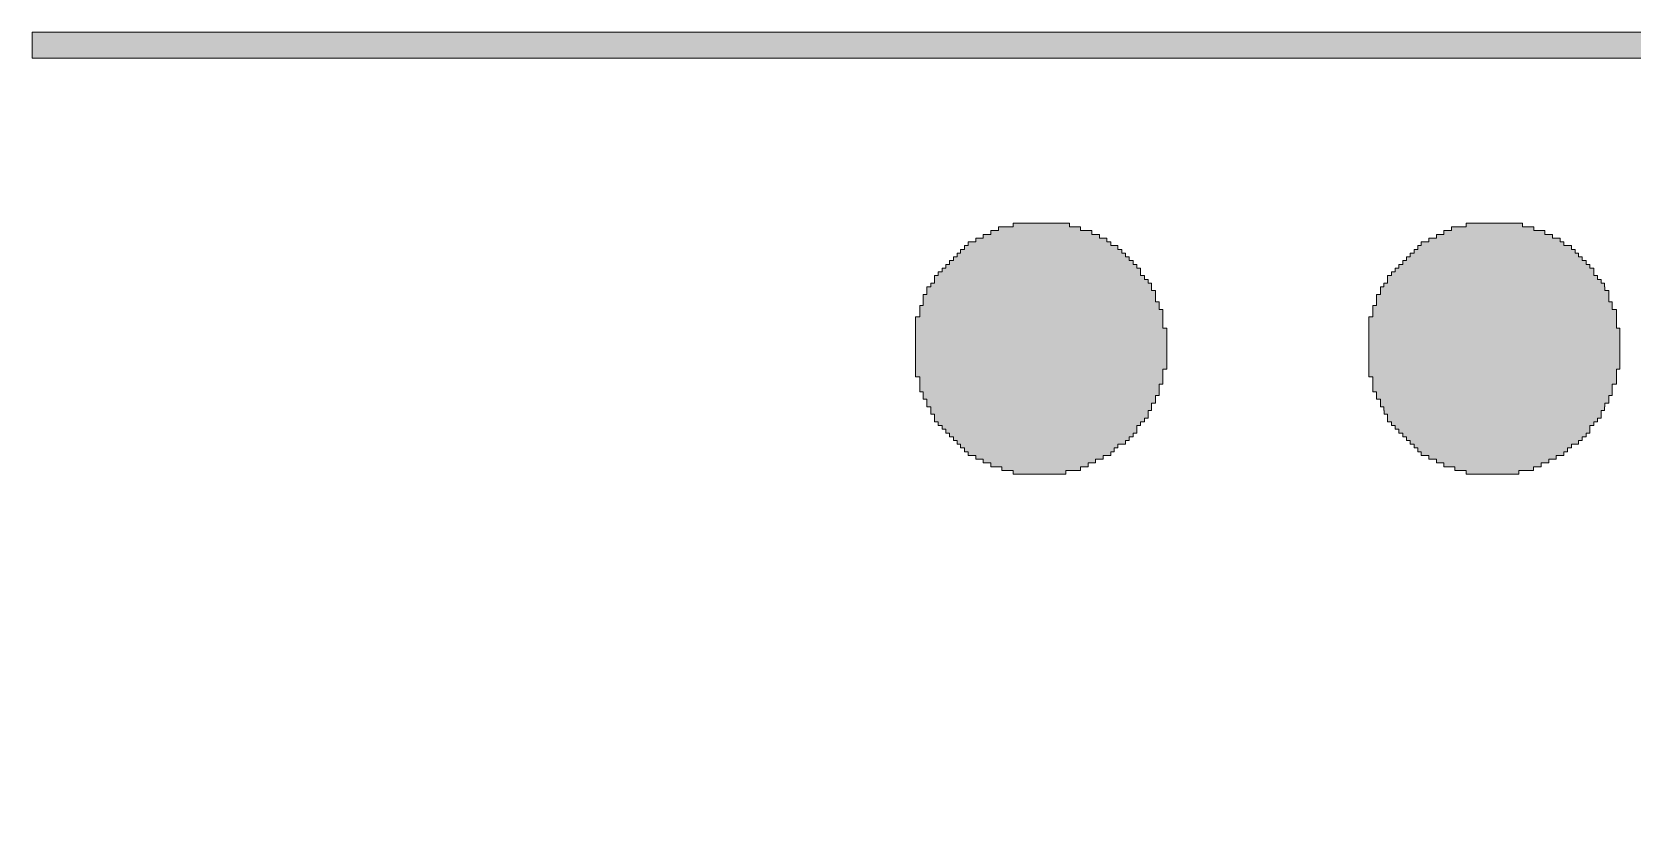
# Model space of a CAD drawing. Header units: millimetres. Extents: x 79 to 103.9, y -130.9 to -116.4.
# Drawn here: x 78.99 to 88.04, y -128.72 to -124.28 of the extents above; entities that cross this region are included whole.
import ezdxf

# ---------------------------------------------------------------- set-up
doc = ezdxf.new("R2010")
doc.units = ezdxf.units.MM
doc.header["$MEASUREMENT"] = 0
doc.layers.add('Layer 1', color=7, linetype='Continuous', lineweight=0)

msp = doc.modelspace()

# ---------------------------------------------------------------- hatches: boundary and pattern name
at = {"layer": 'Layer 1', "true_color": 0x000000, "transparency": 33554687}
h = msp.add_hatch(color=18, dxfattribs=at)
h.dxf.hatch_style = 2
h.paths.add_polyline_path([(91.3513, -124.3008), (91.3513, -124.3219), (91.3513, -124.343), (91.3742, -124.343), (91.3742, -124.3643), (91.3742, -124.3854), (91.3742, -124.4065), (91.3742, -124.4278), (91.3946, -124.4278), (91.3946, -124.4489), (91.3946, -124.47), (91.3945, -124.47), (91.3945, -124.4913), (91.4148, -124.4913), (91.4148, -124.5124), (91.4148, -124.5335), (91.4148, -124.5335), (91.4148, -124.5548), (91.4377, -124.5548), (91.4377, -124.5759), (91.4377, -124.597), (91.4377, -124.597), (91.4377, -124.6183), (91.458, -124.6183), (91.458, -124.6394), (91.458, -124.6605), (91.458, -124.6605), (91.458, -124.6818), (91.4784, -124.6818), (91.4784, -124.7029), (91.4784, -124.724), (91.4783, -124.724), (91.4783, -124.7453), (91.5012, -124.7453), (91.5012, -124.7664), (91.5012, -124.7875), (91.5012, -124.7875), (91.5012, -124.8088), (91.5215, -124.8088), (91.5215, -124.8299), (91.5215, -124.851), (91.5215, -124.851), (91.5215, -124.8723), (91.5418, -124.8723), (91.5418, -124.8934), (91.5418, -124.9145), (91.5647, -124.9145), (91.5647, -124.9358), (91.5647, -124.9569), (91.5647, -124.9569), (91.5647, -124.978), (91.5851, -124.978), (91.5851, -124.9993), (91.5851, -125.0204), (91.6053, -125.0204), (91.6053, -125.0415), (91.6053, -125.0628), (91.6053, -125.0628), (91.6053, -125.0839), (91.6282, -125.0839), (91.6282, -125.105), (91.6282, -125.1263), (91.6485, -125.1263), (91.6485, -125.1474), (91.6485, -125.1685), (91.6688, -125.1685), (91.6688, -125.1898), (91.6688, -125.2109), (91.6688, -125.232), (91.6917, -125.232), (91.6917, -125.2533), (91.6917, -125.2744), (91.712, -125.2744), (91.712, -125.2955), (91.712, -125.3168), (91.7323, -125.3168), (91.7323, -125.3379), (91.7323, -125.359), (91.7552, -125.359), (91.7552, -125.3803), (91.7552, -125.4014), (91.7755, -125.4014), (91.7755, -125.4225), (91.7755, -125.4438), (91.7958, -125.4438), (91.7958, -125.4649), (91.7958, -125.4649), (91.7958, -125.486), (91.8187, -125.486), (91.8187, -125.5073), (91.8187, -125.5073), (91.8187, -125.5284), (91.839, -125.5284), (91.839, -125.5495), (91.839, -125.5495), (91.839, -125.5708), (91.8593, -125.5708), (91.8593, -125.5919), (91.8593, -125.5919), (91.8593, -125.613), (91.8822, -125.613), (91.8822, -125.6343), (91.8822, -125.6343), (91.8822, -125.6554), (91.9025, -125.6554), (91.9025, -125.6765), (91.9025, -125.6765), (91.9025, -125.6978), (91.9228, -125.6978), (91.9228, -125.7189), (91.9228, -125.74), (91.9457, -125.74), (91.9457, -125.7613), (91.966, -125.7613), (91.966, -125.7824), (91.966, -125.7824), (91.966, -125.8035), (91.9863, -125.8035), (91.9863, -125.8248), (91.9863, -125.8248), (91.9863, -125.8459), (92.0092, -125.8459), (92.0092, -125.867), (92.0092, -125.867), (92.0092, -125.8883), (92.0295, -125.8883), (92.0295, -125.9094), (92.0498, -125.9094), (92.0498, -125.9305), (92.0498, -125.9305), (92.0498, -125.9518), (92.0727, -125.9518), (92.0727, -125.9729), (92.0727, -125.9729), (92.0727, -125.994), (92.093, -125.994), (92.093, -126.0153), (92.1133, -126.0153), (92.1133, -126.0364), (92.1133, -126.0364), (92.1133, -126.0575), (92.1362, -126.0575), (92.1362, -126.0788), (92.1362, -126.0788), (92.1362, -126.0999), (92.1565, -126.0999), (92.1565, -126.121), (92.1768, -126.121), (92.1768, -126.1423), (92.1768, -126.1423), (92.1768, -126.1634), (92.1997, -126.1634), (92.1997, -126.1845), (92.22, -126.1845), (92.22, -126.2058), (92.22, -126.2058), (92.22, -126.2269), (92.2403, -126.2269), (92.2403, -126.248), (92.2632, -126.248), (92.2632, -126.2693), (92.2632, -126.2693), (92.2632, -126.2904), (92.2835, -126.2904), (92.2835, -126.3115), (92.3038, -126.3115), (92.3038, -126.3328), (92.3267, -126.3328), (92.3267, -126.3539), (92.3267, -126.375), (92.347, -126.375), (92.347, -126.3963), (92.3673, -126.3963), (92.3673, -126.4174), (92.3673, -126.4385), (92.3902, -126.4385), (92.3902, -126.4598), (92.4105, -126.4598), (92.4105, -126.4809), (92.4309, -126.4809), (92.4309, -126.502), (92.4308, -126.502), (92.4308, -126.5233), (92.4537, -126.5233), (92.4537, -126.5444), (92.474, -126.5444), (92.474, -126.5655), (92.4943, -126.5655), (92.4943, -126.5868), (92.4943, -126.5868), (92.4943, -126.6079), (92.5172, -126.6079), (92.5172, -126.629), (92.5375, -126.629), (92.5375, -126.6503), (92.5578, -126.6503), (92.5578, -126.6714), (92.5807, -126.6714), (92.5807, -126.6925), (92.5807, -126.6925), (92.5807, -126.7138), (92.601, -126.7138), (92.601, -126.7349), (92.6214, -126.7349), (92.6214, -126.756), (92.6442, -126.756), (92.6442, -126.7773), (92.6645, -126.7773), (92.6645, -126.7984), (92.6645, -126.7984), (92.6645, -126.8195), (92.6848, -126.8195), (92.6848, -126.8408), (92.7077, -126.8408), (92.7077, -126.8619), (92.728, -126.8619), (92.728, -126.883), (92.7483, -126.883), (92.7483, -126.9043), (92.7712, -126.9043), (92.7712, -126.9254), (92.7915, -126.9254), (92.7915, -126.9465), (92.7915, -126.9465), (92.7915, -126.9678), (92.8118, -126.9678), (92.8118, -126.9889), (92.8347, -126.9889), (92.8347, -127.01), (92.855, -127.01), (92.855, -127.0313), (92.8753, -127.0313), (92.8753, -127.0524), (92.8957, -127.0524), (92.8957, -127.0735), (92.9185, -127.0735), (92.9185, -127.0948), (92.9388, -127.0948), (92.9388, -127.1159), (92.9617, -127.1159), (92.9617, -127.137), (92.982, -127.137), (92.982, -127.1583), (93.0023, -127.1583), (93.0023, -127.1794), (93.0252, -127.1794), (93.0252, -127.2005), (93.0455, -127.2005), (93.0455, -127.2218), (93.0658, -127.2218), (93.0658, -127.2429), (93.0887, -127.2429), (93.0887, -127.264), (93.109, -127.264), (93.109, -127.2853), (93.1293, -127.2853), (93.1293, -127.3064), (93.1522, -127.3064), (93.1522, -127.3275), (93.1725, -127.3275), (93.1725, -127.3488), (93.1928, -127.3488), (93.1928, -127.3699), (93.2157, -127.3699), (93.2157, -127.391), (93.236, -127.391), (93.236, -127.4123), (93.2563, -127.4123), (93.2563, -127.4334), (93.2792, -127.4334), (93.2792, -127.4545), (93.2995, -127.4545), (93.2995, -127.4758), (93.3427, -127.4758), (93.3427, -127.4969), (93.3198, -127.4969), (93.3198, -127.518), (93.3198, -127.518), (93.3198, -127.5393), (93.2995, -127.5393), (93.2995, -127.5604), (93.2792, -127.5604), (93.2792, -127.5815), (93.2563, -127.5815), (93.2563, -127.6028), (93.236, -127.6028), (93.236, -127.6239), (93.2157, -127.6239), (93.2157, -127.645), (93.1928, -127.645), (93.1928, -127.6663), (93.1725, -127.6663), (93.1725, -127.6874), (93.1522, -127.6874), (93.1522, -127.7085), (93.1522, -127.7298), (93.1293, -127.7298), (93.1293, -127.7509), (93.109, -127.7509), (93.109, -127.772), (93.0887, -127.772), (93.0887, -127.7933), (93.0658, -127.7933), (93.0658, -127.8144), (93.0455, -127.8144), (93.0455, -127.8355), (93.0252, -127.8355), (93.0252, -127.8568), (93.0023, -127.8568), (93.0023, -127.8779), (92.982, -127.8779), (92.982, -127.899), (92.9617, -127.899), (92.9617, -127.9203), (92.9617, -127.9203), (92.9617, -127.9414), (92.9389, -127.9414), (92.9389, -127.9625), (92.9185, -127.9625), (92.9185, -127.9838), (92.8956, -127.9838), (92.8956, -128.0049), (92.8754, -128.0049), (92.8754, -128.026), (92.855, -128.026), (92.855, -128.0473), (92.8347, -128.0473), (92.8347, -128.0684), (92.8118, -128.0684), (92.8118, -128.0895), (92.7915, -128.0895), (92.7915, -128.1108), (92.7712, -128.1108), (92.7712, -128.1319), (92.7712, -128.1319), (92.7712, -128.153), (92.7484, -128.153), (92.7484, -128.1743), (92.728, -128.1743), (92.728, -128.1954), (92.7077, -128.1954), (92.7077, -128.2165), (92.6849, -128.2165), (92.6849, -128.2378), (92.6645, -128.2378), (92.6645, -128.2589), (92.6442, -128.2589), (92.6442, -128.28), (92.6214, -128.28), (92.6214, -128.3013), (92.601, -128.3013), (92.601, -128.3224), (92.5807, -128.3224), (92.5807, -128.3435), (92.5807, -128.3648), (92.5579, -128.3648), (92.5579, -128.3859), (92.5375, -128.3859), (92.5375, -128.407), (92.5172, -128.407), (92.5172, -128.4283), (92.4944, -128.4283), (92.4944, -128.4494), (92.474, -128.4494), (92.474, -128.4705), (92.4537, -128.4705), (92.4537, -128.4918), (92.4309, -128.4918), (92.4309, -128.5129), (92.4105, -128.5129), (92.4105, -128.534), (92.4105, -128.534), (92.4105, -128.5553), (92.3902, -128.5553), (92.3902, -128.5764), (92.3673, -128.5764), (92.3673, -128.5975), (92.347, -128.5975), (92.347, -128.6188), (92.3267, -128.6188), (92.3267, -128.6399), (92.3038, -128.6399), (92.3038, -128.661), (92.2835, -128.661), (92.2835, -128.6823), (92.2632, -128.6823), (92.2632, -128.7034), (92.2403, -128.7034), (92.2403, -128.7245), (92.1768, -128.7245), (92.1768, -128.7034), (92.1565, -128.7034), (92.1565, -128.6823), (92.1362, -128.6823), (92.1362, -128.661), (92.1133, -128.661), (92.1133, -128.6399), (92.093, -128.6399), (92.093, -128.6188), (92.093, -128.6188), (92.093, -128.5975), (92.093, -128.5975), (92.093, -128.5764), (92.1133, -128.5764), (92.1133, -128.5553), (92.1362, -128.5553), (92.1362, -128.534), (92.1565, -128.534), (92.1565, -128.5129), (92.1769, -128.5129), (92.1769, -128.4918), (92.1997, -128.4918), (92.1997, -128.4705), (92.22, -128.4705), (92.22, -128.4494), (92.2404, -128.4494), (92.2404, -128.4283), (92.2632, -128.4283), (92.2632, -128.407), (92.2835, -128.407), (92.2835, -128.3859), (92.3039, -128.3859), (92.3039, -128.3648), (92.3267, -128.3648), (92.3267, -128.3435), (92.3267, -128.3224), (92.347, -128.3224), (92.347, -128.3013), (92.3674, -128.3013), (92.3674, -128.28), (92.3902, -128.28), (92.3902, -128.2589), (92.4105, -128.2589), (92.4105, -128.2378), (92.4309, -128.2378), (92.4309, -128.2165), (92.4537, -128.2165), (92.4537, -128.1954), (92.474, -128.1954), (92.474, -128.1743), (92.4944, -128.1743), (92.4944, -128.153), (92.5172, -128.153), (92.5172, -128.1319), (92.5375, -128.1319), (92.5375, -128.1108), (92.5578, -128.1108), (92.5578, -128.0895), (92.5807, -128.0895), (92.5807, -128.0684), (92.601, -128.0684), (92.601, -128.0473), (92.6213, -128.0473), (92.6213, -128.026), (92.6214, -128.026), (92.6214, -128.0049), (92.6441, -128.0049), (92.6441, -127.9838), (92.6645, -127.9838), (92.6645, -127.9625), (92.6849, -127.9625), (92.6849, -127.9414), (92.7077, -127.9414), (92.7077, -127.9203), (92.728, -127.9203), (92.728, -127.899), (92.7483, -127.899), (92.7483, -127.8779), (92.7712, -127.8779), (92.7712, -127.8568), (92.7915, -127.8568), (92.7915, -127.8355), (92.8118, -127.8355), (92.8118, -127.8144), (92.8347, -127.8144), (92.8347, -127.7933), (92.855, -127.7933), (92.855, -127.772), (92.8753, -127.772), (92.8753, -127.7509), (92.8956, -127.7509), (92.8956, -127.7298), (92.9185, -127.7298), (92.9185, -127.7085), (92.9185, -127.6874), (92.9388, -127.6874), (92.9388, -127.6663), (92.9617, -127.6663), (92.9617, -127.645), (92.982, -127.645), (92.982, -127.6239), (93.0023, -127.6239), (93.0023, -127.6028), (93.0252, -127.6028), (93.0252, -127.5815), (93.0455, -127.5815), (93.0455, -127.5604), (93.0658, -127.5604), (93.0658, -127.5393), (93.0887, -127.5393), (93.0887, -127.518), (93.109, -127.518), (93.109, -127.4969), (93.0887, -127.4969), (93.0887, -127.4758), (93.0658, -127.4758), (93.0658, -127.4545), (93.0455, -127.4545), (93.0455, -127.4334), (93.0252, -127.4334), (93.0252, -127.4123), (93.0023, -127.4123), (93.0023, -127.391), (92.982, -127.391), (92.982, -127.3699), (92.9617, -127.3699), (92.9617, -127.3488), (92.9388, -127.3488), (92.9388, -127.3275), (92.9185, -127.3275), (92.9185, -127.3064), (92.8956, -127.3064), (92.8956, -127.2853), (92.8753, -127.2853), (92.8753, -127.264), (92.855, -127.264), (92.855, -127.2429), (92.8347, -127.2429), (92.8347, -127.2218), (92.8118, -127.2218), (92.8118, -127.2005), (92.7915, -127.2005), (92.7915, -127.1794), (92.7915, -127.1794), (92.7915, -127.1583), (92.7712, -127.1583), (92.7712, -127.137), (92.7483, -127.137), (92.7483, -127.1159), (92.728, -127.1159), (92.728, -127.0948), (92.7077, -127.0948), (92.7077, -127.0735), (92.6849, -127.0735), (92.6849, -127.0524), (92.6645, -127.0524), (92.6645, -127.0313), (92.6442, -127.0313), (92.6442, -127.01), (92.6213, -127.01), (92.6213, -126.9889), (92.6213, -126.9889), (92.6213, -126.9678), (92.601, -126.9678), (92.601, -126.9465), (92.5807, -126.9465), (92.5807, -126.9254), (92.5578, -126.9254), (92.5578, -126.9043), (92.5375, -126.9043), (92.5375, -126.883), (92.5172, -126.883), (92.5172, -126.8619), (92.4943, -126.8619), (92.4943, -126.8408), (92.4943, -126.8408), (92.4943, -126.8195), (92.474, -126.8195), (92.474, -126.7984), (92.4537, -126.7984), (92.4537, -126.7773), (92.4308, -126.7773), (92.4308, -126.756), (92.4106, -126.756), (92.4106, -126.7349), (92.4105, -126.7349), (92.4105, -126.7138), (92.3902, -126.7138), (92.3902, -126.6925), (92.3673, -126.6925), (92.3673, -126.6714), (92.347, -126.6714), (92.347, -126.6503), (92.347, -126.6503), (92.347, -126.629), (92.3267, -126.629), (92.3267, -126.6079), (92.3038, -126.6079), (92.3038, -126.5868), (92.2835, -126.5868), (92.2835, -126.5655), (92.2835, -126.5655), (92.2835, -126.5444), (92.2632, -126.5444), (92.2632, -126.5233), (92.2403, -126.5233), (92.2403, -126.502), (92.2201, -126.502), (92.2201, -126.4809), (92.22, -126.4809), (92.22, -126.4598), (92.1997, -126.4598), (92.1997, -126.4385), (92.1768, -126.4385), (92.1768, -126.4174), (92.1768, -126.3963), (92.1565, -126.3963), (92.1565, -126.375), (92.1362, -126.375), (92.1362, -126.3539), (92.1362, -126.3328), (92.1133, -126.3328), (92.1133, -126.3115), (92.093, -126.3115), (92.093, -126.2904), (92.093, -126.2904), (92.093, -126.2693), (92.0727, -126.2693), (92.0727, -126.248), (92.0498, -126.248), (92.0498, -126.2269), (92.0498, -126.2269), (92.0498, -126.2058), (92.0295, -126.2058), (92.0295, -126.1845), (92.0092, -126.1845), (92.0092, -126.1634), (92.0092, -126.1634), (92.0092, -126.1423), (91.9863, -126.1423), (91.9863, -126.121), (91.966, -126.121), (91.966, -126.0999), (91.966, -126.0999), (91.966, -126.0788), (91.9457, -126.0788), (91.9457, -126.0575), (91.9457, -126.0575), (91.9457, -126.0364), (91.9228, -126.0364), (91.9228, -126.0153), (91.9025, -126.0153), (91.9025, -125.994), (91.9025, -125.994), (91.9025, -125.9729), (91.8822, -125.9729), (91.8822, -125.9518), (91.8822, -125.9518), (91.8822, -125.9305), (91.8593, -125.9305), (91.8593, -125.9094), (91.839, -125.9094), (91.839, -125.8883), (91.839, -125.8883), (91.839, -125.867), (91.8187, -125.867), (91.8187, -125.8459), (91.8187, -125.8459), (91.8187, -125.8248), (91.7958, -125.8248), (91.7958, -125.8035), (91.7958, -125.8035), (91.7958, -125.7824), (91.7755, -125.7824), (91.7755, -125.7613), (91.7755, -125.7613), (91.7755, -125.74), (91.7552, -125.74), (91.7552, -125.7189), (91.7552, -125.6978), (91.7323, -125.6978), (91.7323, -125.6765), (91.712, -125.6765), (91.712, -125.6554), (91.712, -125.6554), (91.712, -125.6343), (91.6917, -125.6343), (91.6917, -125.613), (91.6917, -125.613), (91.6917, -125.5919), (91.6688, -125.5919), (91.6688, -125.5708), (91.6688, -125.5708), (91.6688, -125.5495), (91.6485, -125.5495), (91.6485, -125.5284), (91.6485, -125.5284), (91.6485, -125.5073), (91.6282, -125.5073), (91.6282, -125.486), (91.6282, -125.486), (91.6282, -125.4649), (91.6053, -125.4649), (91.6053, -125.4438), (91.6053, -125.4438), (91.6053, -125.4225), (91.6053, -125.4014), (91.585, -125.4014), (91.585, -125.3803), (91.585, -125.359), (91.5647, -125.359), (91.5647, -125.3379), (91.5647, -125.3168), (91.5418, -125.3168), (91.5418, -125.2955), (91.5418, -125.2744), (91.5215, -125.2744), (91.5215, -125.2533), (91.5215, -125.232), (91.5012, -125.232), (91.5012, -125.2109), (91.5012, -125.1898), (91.5012, -125.1685), (91.4783, -125.1685), (91.4783, -125.1474), (91.4783, -125.1263), (91.458, -125.1263), (91.458, -125.105), (91.458, -125.0839), (91.458, -125.0839), (91.458, -125.0628), (91.4377, -125.0628), (91.4377, -125.0415), (91.4377, -125.0204), (91.4149, -125.0204), (91.4149, -124.9993), (91.4149, -124.978), (91.4148, -124.978), (91.4148, -124.9569), (91.3945, -124.9569), (91.3945, -124.9358), (91.3945, -124.9145), (91.3742, -124.9145), (91.3742, -124.8934), (91.3742, -124.8723), (91.3742, -124.8723), (91.3742, -124.851), (91.3513, -124.851), (91.3513, -124.8299), (91.3513, -124.8088), (91.3513, -124.8088), (91.3513, -124.7875), (91.331, -124.7875), (91.331, -124.7664), (91.331, -124.7453), (91.331, -124.7453), (91.331, -124.724), (91.3082, -124.724), (91.3082, -124.7029), (91.3082, -124.6818), (91.3081, -124.6818), (91.3081, -124.6605), (91.2878, -124.6605), (91.2878, -124.6394), (91.2878, -124.6183), (91.2878, -124.6183), (91.2878, -124.597), (91.2675, -124.597), (91.2675, -124.5759), (91.2675, -124.5548), (91.2675, -124.5548), (91.2675, -124.5335), (91.2472, -124.5335), (91.2472, -124.5124), (91.2472, -124.4913), (91.2472, -124.4913), (91.2472, -124.47), (91.2244, -124.47), (91.2244, -124.4489), (91.2244, -124.4278), (78.9917, -124.4278), (78.9917, -124.4065), (78.9917, -124.3854), (78.9917, -124.3643), (78.9917, -124.343), (78.9917, -124.343), (78.9917, -124.3219), (78.9917, -124.3008), (78.9917, -124.2795), (91.3513, -124.2795)])
h = msp.add_hatch(color=18, dxfattribs=at)
h.dxf.hatch_style = 2
h.paths.add_polyline_path([(83.9854, -125.9305), (83.9854, -125.9094), (83.9854, -125.8883), (84.0082, -125.8883), (84.0082, -125.867), (84.0082, -125.8459), (84.0082, -125.8459), (84.0082, -125.8248), (84.0285, -125.8248), (84.0285, -125.8035), (84.0285, -125.8035), (84.0285, -125.7824), (84.0285, -125.7613), (84.0488, -125.7613), (84.0488, -125.74), (84.0489, -125.74), (84.0489, -125.7189), (84.0717, -125.7189), (84.0717, -125.6978), (84.092, -125.6978), (84.092, -125.6765), (84.092, -125.6765), (84.092, -125.6554), (84.1124, -125.6554), (84.1124, -125.6343), (84.1352, -125.6343), (84.1352, -125.613), (84.1555, -125.613), (84.1555, -125.5919), (84.1758, -125.5919), (84.1758, -125.5708), (84.1987, -125.5708), (84.1987, -125.5495), (84.219, -125.5495), (84.219, -125.5284), (84.2393, -125.5284), (84.2393, -125.5073), (84.2622, -125.5073), (84.2622, -125.486), (84.2825, -125.486), (84.2825, -125.4649), (84.3257, -125.4649), (84.3257, -125.4438), (84.3663, -125.4438), (84.3663, -125.4225), (84.4095, -125.4225), (84.4095, -125.4014), (84.4527, -125.4014), (84.4527, -125.3803), (84.5365, -125.3803), (84.5365, -125.359), (84.854, -125.359), (84.854, -125.3803), (84.9175, -125.3803), (84.9175, -125.4014), (84.981, -125.4014), (84.981, -125.4225), (85.0242, -125.4225), (85.0242, -125.4438), (85.0648, -125.4438), (85.0648, -125.4649), (85.0877, -125.4649), (85.0877, -125.486), (85.1283, -125.486), (85.1283, -125.5073), (85.1512, -125.5073), (85.1512, -125.5284), (85.1715, -125.5284), (85.1715, -125.5495), (85.1918, -125.5495), (85.1918, -125.5708), (85.2147, -125.5708), (85.2147, -125.5919), (85.235, -125.5919), (85.235, -125.613), (85.2553, -125.613), (85.2553, -125.6343), (85.2554, -125.6343), (85.2554, -125.6554), (85.2782, -125.6554), (85.2782, -125.6765), (85.2985, -125.6765), (85.2985, -125.6978), (85.3188, -125.6978), (85.3188, -125.7189), (85.3189, -125.7189), (85.3189, -125.74), (85.3417, -125.74), (85.3417, -125.7613), (85.3417, -125.7613), (85.3417, -125.7824), (85.3417, -125.8035), (85.362, -125.8035), (85.362, -125.8248), (85.362, -125.8248), (85.362, -125.8459), (85.3823, -125.8459), (85.3823, -125.867), (85.3823, -125.8883), (85.3824, -125.8883), (85.3824, -125.9094), (85.3824, -125.9305), (85.3824, -125.9518), (85.4052, -125.9518), (85.4052, -125.9729), (85.4052, -125.994), (85.4052, -126.0153), (85.4052, -126.0364), (85.4052, -126.0575), (85.4052, -126.0788), (85.4052, -126.0999), (85.4052, -126.121), (85.4052, -126.1423), (85.4052, -126.1634), (85.4052, -126.1845), (85.3824, -126.1845), (85.3824, -126.2058), (85.3824, -126.2269), (85.3823, -126.2269), (85.3823, -126.248), (85.3823, -126.2693), (85.362, -126.2693), (85.362, -126.2904), (85.362, -126.3115), (85.362, -126.3115), (85.362, -126.3328), (85.3417, -126.3328), (85.3417, -126.3539), (85.3417, -126.3539), (85.3417, -126.375), (85.3189, -126.375), (85.3189, -126.3963), (85.3188, -126.3963), (85.3188, -126.4174), (85.2985, -126.4174), (85.2985, -126.4385), (85.2985, -126.4385), (85.2985, -126.4598), (85.2782, -126.4598), (85.2782, -126.4809), (85.2554, -126.4809), (85.2554, -126.502), (85.235, -126.502), (85.235, -126.5233), (85.235, -126.5233), (85.235, -126.5444), (85.2147, -126.5444), (85.2147, -126.5655), (85.1918, -126.5655), (85.1918, -126.5868), (85.1715, -126.5868), (85.1715, -126.6079), (85.1284, -126.6079), (85.1284, -126.629), (85.108, -126.629), (85.108, -126.6503), (85.0877, -126.6503), (85.0877, -126.6714), (85.0445, -126.6714), (85.0445, -126.6925), (85.0014, -126.6925), (85.0014, -126.7138), (84.9607, -126.7138), (84.9607, -126.7349), (84.9175, -126.7349), (84.9175, -126.756), (84.8337, -126.756), (84.8337, -126.7773), (84.5365, -126.7773), (84.5365, -126.756), (84.473, -126.756), (84.473, -126.7349), (84.4095, -126.7349), (84.4095, -126.7138), (84.3664, -126.7138), (84.3664, -126.6925), (84.3257, -126.6925), (84.3257, -126.6714), (84.2825, -126.6714), (84.2825, -126.6503), (84.2622, -126.6503), (84.2622, -126.629), (84.2394, -126.629), (84.2394, -126.6079), (84.219, -126.6079), (84.219, -126.5868), (84.1987, -126.5868), (84.1987, -126.5655), (84.1758, -126.5655), (84.1758, -126.5444), (84.1555, -126.5444), (84.1555, -126.5233), (84.1352, -126.5233), (84.1352, -126.502), (84.1124, -126.502), (84.1124, -126.4809), (84.092, -126.4809), (84.092, -126.4598), (84.092, -126.4598), (84.092, -126.4385), (84.0717, -126.4385), (84.0717, -126.4174), (84.0717, -126.4174), (84.0717, -126.3963), (84.0489, -126.3963), (84.0489, -126.375), (84.0488, -126.375), (84.0488, -126.3539), (84.0285, -126.3539), (84.0285, -126.3328), (84.0285, -126.3328), (84.0285, -126.3115), (84.0082, -126.3115), (84.0082, -126.2904), (84.0082, -126.2693), (84.0082, -126.2693), (84.0082, -126.248), (84.0082, -126.2269), (83.9854, -126.2269), (83.9854, -126.2058), (83.9854, -126.1845), (83.9853, -126.1845), (83.9853, -126.1634), (83.9853, -126.1423), (83.9853, -126.121), (83.9853, -126.0999), (83.9853, -126.0788), (83.9853, -126.0575), (83.9853, -126.0364), (83.9853, -126.0153), (83.9853, -125.994), (83.9853, -125.9729), (83.9853, -125.9518), (83.9854, -125.9518)])
h = msp.add_hatch(color=18, dxfattribs=at)
h.dxf.hatch_style = 2
h.paths.add_polyline_path([(86.5457, -125.9305), (86.5457, -125.9094), (86.5457, -125.8883), (86.5685, -125.8883), (86.5685, -125.867), (86.5685, -125.8459), (86.5686, -125.8459), (86.5686, -125.8248), (86.5888, -125.8248), (86.5888, -125.8035), (86.5889, -125.8035), (86.5889, -125.7824), (86.5889, -125.7613), (86.6117, -125.7613), (86.6117, -125.74), (86.6117, -125.7189), (86.632, -125.7189), (86.632, -125.6978), (86.6523, -125.6978), (86.6523, -125.6765), (86.6524, -125.6765), (86.6524, -125.6554), (86.6752, -125.6554), (86.6752, -125.6343), (86.6955, -125.6343), (86.6955, -125.613), (86.7158, -125.613), (86.7158, -125.5919), (86.7387, -125.5919), (86.7387, -125.5708), (86.759, -125.5708), (86.759, -125.5495), (86.7793, -125.5495), (86.7793, -125.5284), (86.8022, -125.5284), (86.8022, -125.5073), (86.8225, -125.5073), (86.8225, -125.486), (86.8429, -125.486), (86.8429, -125.4649), (86.886, -125.4649), (86.886, -125.4438), (86.9292, -125.4438), (86.9292, -125.4225), (86.9698, -125.4225), (86.9698, -125.4014), (87.0131, -125.4014), (87.0131, -125.3803), (87.0968, -125.3803), (87.0968, -125.359), (87.4143, -125.359), (87.4143, -125.3803), (87.4779, -125.3803), (87.4779, -125.4014), (87.5413, -125.4014), (87.5413, -125.4225), (87.5845, -125.4225), (87.5845, -125.4438), (87.6277, -125.4438), (87.6277, -125.4649), (87.6481, -125.4649), (87.6481, -125.486), (87.6912, -125.486), (87.6912, -125.5073), (87.7115, -125.5073), (87.7115, -125.5284), (87.7318, -125.5284), (87.7318, -125.5495), (87.7521, -125.5495), (87.7521, -125.5708), (87.775, -125.5708), (87.775, -125.5919), (87.7953, -125.5919), (87.7953, -125.613), (87.8182, -125.613), (87.8182, -125.6343), (87.8182, -125.6343), (87.8182, -125.6554), (87.8386, -125.6554), (87.8386, -125.6765), (87.8588, -125.6765), (87.8588, -125.6978), (87.8791, -125.6978), (87.8791, -125.7189), (87.8792, -125.7189), (87.8792, -125.74), (87.902, -125.74), (87.902, -125.7613), (87.9021, -125.7613), (87.9021, -125.7824), (87.9021, -125.8035), (87.9223, -125.8035), (87.9223, -125.8248), (87.9224, -125.8248), (87.9224, -125.8459), (87.9452, -125.8459), (87.9452, -125.867), (87.9452, -125.8883), (87.9452, -125.9094), (87.9452, -125.9305), (87.9452, -125.9518), (87.9655, -125.9518), (87.9655, -125.9729), (87.9655, -125.994), (87.9655, -126.0153), (87.9655, -126.0364), (87.9655, -126.0575), (87.9655, -126.0788), (87.9655, -126.0999), (87.9655, -126.121), (87.9655, -126.1423), (87.9655, -126.1634), (87.9655, -126.1845), (87.9452, -126.1845), (87.9452, -126.2058), (87.9452, -126.2269), (87.9452, -126.248), (87.9452, -126.2693), (87.9224, -126.2693), (87.9224, -126.2904), (87.9224, -126.3115), (87.9223, -126.3115), (87.9223, -126.3328), (87.9021, -126.3328), (87.9021, -126.3539), (87.902, -126.3539), (87.902, -126.375), (87.8792, -126.375), (87.8792, -126.3963), (87.8791, -126.3963), (87.8791, -126.4174), (87.8589, -126.4174), (87.8589, -126.4385), (87.8588, -126.4385), (87.8588, -126.4598), (87.8386, -126.4598), (87.8386, -126.4809), (87.8182, -126.4809), (87.8182, -126.502), (87.7954, -126.502), (87.7954, -126.5233), (87.7953, -126.5233), (87.7953, -126.5444), (87.775, -126.5444), (87.775, -126.5655), (87.7521, -126.5655), (87.7521, -126.5868), (87.7318, -126.5868), (87.7318, -126.6079), (87.6912, -126.6079), (87.6912, -126.629), (87.6684, -126.629), (87.6684, -126.6503), (87.6481, -126.6503), (87.6481, -126.6714), (87.6049, -126.6714), (87.6049, -126.6925), (87.5642, -126.6925), (87.5642, -126.7138), (87.5211, -126.7138), (87.5211, -126.7349), (87.4778, -126.7349), (87.4778, -126.756), (87.3941, -126.756), (87.3941, -126.7773), (87.0969, -126.7773), (87.0969, -126.756), (87.0333, -126.756), (87.0333, -126.7349), (86.9699, -126.7349), (86.9699, -126.7138), (86.9292, -126.7138), (86.9292, -126.6925), (86.8861, -126.6925), (86.8861, -126.6714), (86.8429, -126.6714), (86.8429, -126.6503), (86.8226, -126.6503), (86.8226, -126.629), (86.8022, -126.629), (86.8022, -126.6079), (86.7793, -126.6079), (86.7793, -126.5868), (86.759, -126.5868), (86.759, -126.5655), (86.7387, -126.5655), (86.7387, -126.5444), (86.7158, -126.5444), (86.7158, -126.5233), (86.6956, -126.5233), (86.6956, -126.502), (86.6752, -126.502), (86.6752, -126.4809), (86.6524, -126.4809), (86.6524, -126.4598), (86.6523, -126.4598), (86.6523, -126.4385), (86.6321, -126.4385), (86.6321, -126.4174), (86.632, -126.4174), (86.632, -126.3963), (86.6117, -126.3963), (86.6117, -126.375), (86.6117, -126.3539), (86.5889, -126.3539), (86.5889, -126.3328), (86.5888, -126.3328), (86.5888, -126.3115), (86.5686, -126.3115), (86.5686, -126.2904), (86.5686, -126.2693), (86.5685, -126.2693), (86.5685, -126.248), (86.5685, -126.2269), (86.5457, -126.2269), (86.5457, -126.2058), (86.5457, -126.1845), (86.5456, -126.1845), (86.5456, -126.1634), (86.5456, -126.1423), (86.5456, -126.121), (86.5456, -126.0999), (86.5456, -126.0788), (86.5456, -126.0575), (86.5456, -126.0364), (86.5456, -126.0153), (86.5456, -125.994), (86.5456, -125.9729), (86.5456, -125.9518), (86.5457, -125.9518)])

# ---------------------------------------------------------------- linework, layer by layer
at = {"layer": 'Layer 1'}
msp.add_lwpolyline([(91.2244, -124.4278), (78.9917, -124.4278), (78.9917, -124.4065), (78.9917, -124.3854), (78.9917, -124.3643), (78.9917, -124.343), (78.9917, -124.343), (78.9917, -124.3219), (78.9917, -124.3008), (78.9917, -124.2795), (91.3513, -124.2795)], dxfattribs=at)
for points in [[(83.9854, -125.9305), (83.9854, -125.9094), (83.9854, -125.8883), (84.0082, -125.8883), (84.0082, -125.867), (84.0082, -125.8459), (84.0082, -125.8459), (84.0082, -125.8248), (84.0285, -125.8248), (84.0285, -125.8035), (84.0285, -125.8035), (84.0285, -125.7824), (84.0285, -125.7613), (84.0488, -125.7613), (84.0488, -125.74), (84.0489, -125.74), (84.0489, -125.7189), (84.0717, -125.7189), (84.0717, -125.6978), (84.092, -125.6978), (84.092, -125.6765), (84.092, -125.6765), (84.092, -125.6554), (84.1124, -125.6554), (84.1124, -125.6343), (84.1352, -125.6343), (84.1352, -125.613), (84.1555, -125.613), (84.1555, -125.5919), (84.1758, -125.5919), (84.1758, -125.5708), (84.1987, -125.5708), (84.1987, -125.5495), (84.219, -125.5495), (84.219, -125.5284), (84.2393, -125.5284), (84.2393, -125.5073), (84.2622, -125.5073), (84.2622, -125.486), (84.2825, -125.486), (84.2825, -125.4649), (84.3257, -125.4649), (84.3257, -125.4438), (84.3663, -125.4438), (84.3663, -125.4225), (84.4095, -125.4225), (84.4095, -125.4014), (84.4527, -125.4014), (84.4527, -125.3803), (84.5365, -125.3803), (84.5365, -125.359), (84.854, -125.359), (84.854, -125.3803), (84.9175, -125.3803), (84.9175, -125.4014), (84.981, -125.4014), (84.981, -125.4225), (85.0242, -125.4225), (85.0242, -125.4438), (85.0648, -125.4438), (85.0648, -125.4649), (85.0877, -125.4649), (85.0877, -125.486), (85.1283, -125.486), (85.1283, -125.5073), (85.1512, -125.5073), (85.1512, -125.5284), (85.1715, -125.5284), (85.1715, -125.5495), (85.1918, -125.5495), (85.1918, -125.5708), (85.2147, -125.5708), (85.2147, -125.5919), (85.235, -125.5919), (85.235, -125.613), (85.2553, -125.613), (85.2553, -125.6343), (85.2554, -125.6343), (85.2554, -125.6554), (85.2782, -125.6554), (85.2782, -125.6765), (85.2985, -125.6765), (85.2985, -125.6978), (85.3188, -125.6978), (85.3188, -125.7189), (85.3189, -125.7189), (85.3189, -125.74), (85.3417, -125.74), (85.3417, -125.7613), (85.3417, -125.7613), (85.3417, -125.7824), (85.3417, -125.8035), (85.362, -125.8035), (85.362, -125.8248), (85.362, -125.8248), (85.362, -125.8459), (85.3823, -125.8459), (85.3823, -125.867), (85.3823, -125.8883), (85.3824, -125.8883), (85.3824, -125.9094), (85.3824, -125.9305), (85.3824, -125.9518), (85.4052, -125.9518), (85.4052, -125.9729), (85.4052, -125.994), (85.4052, -126.0153), (85.4052, -126.0364), (85.4052, -126.0575), (85.4052, -126.0788), (85.4052, -126.0999), (85.4052, -126.121), (85.4052, -126.1423), (85.4052, -126.1634), (85.4052, -126.1845), (85.3824, -126.1845), (85.3824, -126.2058), (85.3824, -126.2269), (85.3823, -126.2269), (85.3823, -126.248), (85.3823, -126.2693), (85.362, -126.2693), (85.362, -126.2904), (85.362, -126.3115), (85.362, -126.3115), (85.362, -126.3328), (85.3417, -126.3328), (85.3417, -126.3539), (85.3417, -126.3539), (85.3417, -126.375), (85.3189, -126.375), (85.3189, -126.3963), (85.3188, -126.3963), (85.3188, -126.4174), (85.2985, -126.4174), (85.2985, -126.4385), (85.2985, -126.4385), (85.2985, -126.4598), (85.2782, -126.4598), (85.2782, -126.4809), (85.2554, -126.4809), (85.2554, -126.502), (85.235, -126.502), (85.235, -126.5233), (85.235, -126.5233), (85.235, -126.5444), (85.2147, -126.5444), (85.2147, -126.5655), (85.1918, -126.5655), (85.1918, -126.5868), (85.1715, -126.5868), (85.1715, -126.6079), (85.1284, -126.6079), (85.1284, -126.629), (85.108, -126.629), (85.108, -126.6503), (85.0877, -126.6503), (85.0877, -126.6714), (85.0445, -126.6714), (85.0445, -126.6925), (85.0014, -126.6925), (85.0014, -126.7138), (84.9607, -126.7138), (84.9607, -126.7349), (84.9175, -126.7349), (84.9175, -126.756), (84.8337, -126.756), (84.8337, -126.7773), (84.5365, -126.7773), (84.5365, -126.756), (84.473, -126.756), (84.473, -126.7349), (84.4095, -126.7349), (84.4095, -126.7138), (84.3664, -126.7138), (84.3664, -126.6925), (84.3257, -126.6925), (84.3257, -126.6714), (84.2825, -126.6714), (84.2825, -126.6503), (84.2622, -126.6503), (84.2622, -126.629), (84.2394, -126.629), (84.2394, -126.6079), (84.219, -126.6079), (84.219, -126.5868), (84.1987, -126.5868), (84.1987, -126.5655), (84.1758, -126.5655), (84.1758, -126.5444), (84.1555, -126.5444), (84.1555, -126.5233), (84.1352, -126.5233), (84.1352, -126.502), (84.1124, -126.502), (84.1124, -126.4809), (84.092, -126.4809), (84.092, -126.4598), (84.092, -126.4598), (84.092, -126.4385), (84.0717, -126.4385), (84.0717, -126.4174), (84.0717, -126.4174), (84.0717, -126.3963), (84.0489, -126.3963), (84.0489, -126.375), (84.0488, -126.375), (84.0488, -126.3539), (84.0285, -126.3539), (84.0285, -126.3328), (84.0285, -126.3328), (84.0285, -126.3115), (84.0082, -126.3115), (84.0082, -126.2904), (84.0082, -126.2693), (84.0082, -126.2693), (84.0082, -126.248), (84.0082, -126.2269), (83.9854, -126.2269), (83.9854, -126.2058), (83.9854, -126.1845), (83.9853, -126.1845), (83.9853, -126.1634), (83.9853, -126.1423), (83.9853, -126.121), (83.9853, -126.0999), (83.9853, -126.0788), (83.9853, -126.0575), (83.9853, -126.0364), (83.9853, -126.0153), (83.9853, -125.994), (83.9853, -125.9729), (83.9853, -125.9518), (83.9854, -125.9518)], [(86.5457, -125.9305), (86.5457, -125.9094), (86.5457, -125.8883), (86.5685, -125.8883), (86.5685, -125.867), (86.5685, -125.8459), (86.5686, -125.8459), (86.5686, -125.8248), (86.5888, -125.8248), (86.5888, -125.8035), (86.5889, -125.8035), (86.5889, -125.7824), (86.5889, -125.7613), (86.6117, -125.7613), (86.6117, -125.74), (86.6117, -125.7189), (86.632, -125.7189), (86.632, -125.6978), (86.6523, -125.6978), (86.6523, -125.6765), (86.6524, -125.6765), (86.6524, -125.6554), (86.6752, -125.6554), (86.6752, -125.6343), (86.6955, -125.6343), (86.6955, -125.613), (86.7158, -125.613), (86.7158, -125.5919), (86.7387, -125.5919), (86.7387, -125.5708), (86.759, -125.5708), (86.759, -125.5495), (86.7793, -125.5495), (86.7793, -125.5284), (86.8022, -125.5284), (86.8022, -125.5073), (86.8225, -125.5073), (86.8225, -125.486), (86.8429, -125.486), (86.8429, -125.4649), (86.886, -125.4649), (86.886, -125.4438), (86.9292, -125.4438), (86.9292, -125.4225), (86.9698, -125.4225), (86.9698, -125.4014), (87.0131, -125.4014), (87.0131, -125.3803), (87.0968, -125.3803), (87.0968, -125.359), (87.4143, -125.359), (87.4143, -125.3803), (87.4779, -125.3803), (87.4779, -125.4014), (87.5413, -125.4014), (87.5413, -125.4225), (87.5845, -125.4225), (87.5845, -125.4438), (87.6277, -125.4438), (87.6277, -125.4649), (87.6481, -125.4649), (87.6481, -125.486), (87.6912, -125.486), (87.6912, -125.5073), (87.7115, -125.5073), (87.7115, -125.5284), (87.7318, -125.5284), (87.7318, -125.5495), (87.7521, -125.5495), (87.7521, -125.5708), (87.775, -125.5708), (87.775, -125.5919), (87.7953, -125.5919), (87.7953, -125.613), (87.8182, -125.613), (87.8182, -125.6343), (87.8182, -125.6343), (87.8182, -125.6554), (87.8386, -125.6554), (87.8386, -125.6765), (87.8588, -125.6765), (87.8588, -125.6978), (87.8791, -125.6978), (87.8791, -125.7189), (87.8792, -125.7189), (87.8792, -125.74), (87.902, -125.74), (87.902, -125.7613), (87.9021, -125.7613), (87.9021, -125.7824), (87.9021, -125.8035), (87.9223, -125.8035), (87.9223, -125.8248), (87.9224, -125.8248), (87.9224, -125.8459), (87.9452, -125.8459), (87.9452, -125.867), (87.9452, -125.8883), (87.9452, -125.9094), (87.9452, -125.9305), (87.9452, -125.9518), (87.9655, -125.9518), (87.9655, -125.9729), (87.9655, -125.994), (87.9655, -126.0153), (87.9655, -126.0364), (87.9655, -126.0575), (87.9655, -126.0788), (87.9655, -126.0999), (87.9655, -126.121), (87.9655, -126.1423), (87.9655, -126.1634), (87.9655, -126.1845), (87.9452, -126.1845), (87.9452, -126.2058), (87.9452, -126.2269), (87.9452, -126.248), (87.9452, -126.2693), (87.9224, -126.2693), (87.9224, -126.2904), (87.9224, -126.3115), (87.9223, -126.3115), (87.9223, -126.3328), (87.9021, -126.3328), (87.9021, -126.3539), (87.902, -126.3539), (87.902, -126.375), (87.8792, -126.375), (87.8792, -126.3963), (87.8791, -126.3963), (87.8791, -126.4174), (87.8589, -126.4174), (87.8589, -126.4385), (87.8588, -126.4385), (87.8588, -126.4598), (87.8386, -126.4598), (87.8386, -126.4809), (87.8182, -126.4809), (87.8182, -126.502), (87.7954, -126.502), (87.7954, -126.5233), (87.7953, -126.5233), (87.7953, -126.5444), (87.775, -126.5444), (87.775, -126.5655), (87.7521, -126.5655), (87.7521, -126.5868), (87.7318, -126.5868), (87.7318, -126.6079), (87.6912, -126.6079), (87.6912, -126.629), (87.6684, -126.629), (87.6684, -126.6503), (87.6481, -126.6503), (87.6481, -126.6714), (87.6049, -126.6714), (87.6049, -126.6925), (87.5642, -126.6925), (87.5642, -126.7138), (87.5211, -126.7138), (87.5211, -126.7349), (87.4778, -126.7349), (87.4778, -126.756), (87.3941, -126.756), (87.3941, -126.7773), (87.0969, -126.7773), (87.0969, -126.756), (87.0333, -126.756), (87.0333, -126.7349), (86.9699, -126.7349), (86.9699, -126.7138), (86.9292, -126.7138), (86.9292, -126.6925), (86.8861, -126.6925), (86.8861, -126.6714), (86.8429, -126.6714), (86.8429, -126.6503), (86.8226, -126.6503), (86.8226, -126.629), (86.8022, -126.629), (86.8022, -126.6079), (86.7793, -126.6079), (86.7793, -126.5868), (86.759, -126.5868), (86.759, -126.5655), (86.7387, -126.5655), (86.7387, -126.5444), (86.7158, -126.5444), (86.7158, -126.5233), (86.6956, -126.5233), (86.6956, -126.502), (86.6752, -126.502), (86.6752, -126.4809), (86.6524, -126.4809), (86.6524, -126.4598), (86.6523, -126.4598), (86.6523, -126.4385), (86.6321, -126.4385), (86.6321, -126.4174), (86.632, -126.4174), (86.632, -126.3963), (86.6117, -126.3963), (86.6117, -126.375), (86.6117, -126.3539), (86.5889, -126.3539), (86.5889, -126.3328), (86.5888, -126.3328), (86.5888, -126.3115), (86.5686, -126.3115), (86.5686, -126.2904), (86.5686, -126.2693), (86.5685, -126.2693), (86.5685, -126.248), (86.5685, -126.2269), (86.5457, -126.2269), (86.5457, -126.2058), (86.5457, -126.1845), (86.5456, -126.1845), (86.5456, -126.1634), (86.5456, -126.1423), (86.5456, -126.121), (86.5456, -126.0999), (86.5456, -126.0788), (86.5456, -126.0575), (86.5456, -126.0364), (86.5456, -126.0153), (86.5456, -125.994), (86.5456, -125.9729), (86.5456, -125.9518), (86.5457, -125.9518)]]:
    msp.add_lwpolyline(points, close=True, dxfattribs=at)

doc.saveas('drawing.dxf')
